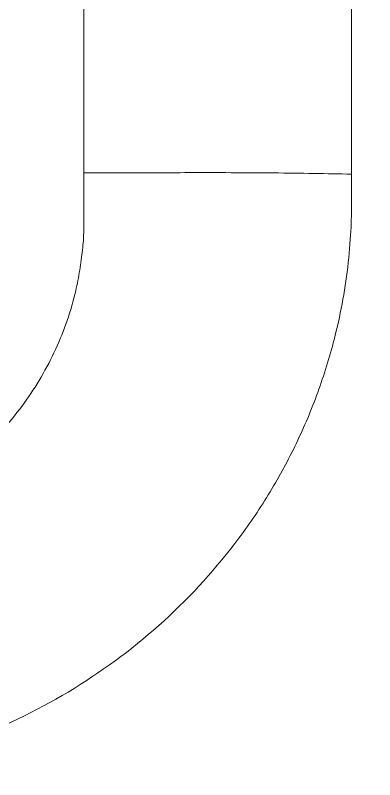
# Model space of a CAD drawing. Header units: millimetres. Extents: x -6909 to -4533, y -2578 to 782.
# Drawn here: x -5867.74 to -5862.37, y -647.66 to -636.24 of the extents above; entities that cross this region are included whole.
import ezdxf

# ---------------------------------------------------------------- set-up
doc = ezdxf.new("R2010")
doc.units = ezdxf.units.MM

msp = doc.modelspace()

# ---------------------------------------------------------------- linework, layer by layer
at = {"linetype": 'Continuous', "lineweight": 13}
for points, knots in [([(-5927.804, -636.441), (-5927.878, -634.337), (-5928.05, -628.629), (-5928.247, -617.457), (-5928.218, -606.63), (-5928.048, -597.595), (-5927.908, -592.377), (-5927.756, -587.998), (-5927.619, -584.503), (-5927.51, -582.319), (-5927.396, -580.573), (-5927.287, -579.264), (-5927.148, -577.959), (-5926.971, -576.659), (-5926.746, -575.364), (-5926.462, -574.08), (-5926.112, -572.812), (-5925.547, -571.148), (-5924.63, -569.141), (-5922.237, -565.411), (-5918.794, -562.439), (-5914.925, -560.144), (-5912.449, -558.91), (-5910.331, -558.013), (-5908.607, -557.36), (-5907.303, -556.9), (-5905.988, -556.469), (-5904.663, -556.066), (-5903.331, -555.687), (-5901.545, -555.214), (-5899.298, -554.678), (-5896.58, -554.118), (-5892.936, -553.47), (-5888.352, -552.831), (-5882.821, -552.303), (-5877.272, -551.992), (-5871.714, -551.893), (-5866.157, -551.992), (-5860.608, -552.302), (-5855.076, -552.831), (-5850.492, -553.47), (-5846.848, -554.118), (-5844.131, -554.679), (-5841.883, -555.214), (-5840.097, -555.688), (-5838.765, -556.066), (-5837.44, -556.469), (-5836.125, -556.899), (-5834.82, -557.359), (-5833.097, -558.013), (-5830.98, -558.912), (-5828.503, -560.144), (-5824.633, -562.44), (-5821.192, -565.412), (-5818.798, -569.142), (-5817.881, -571.149), (-5817.317, -572.813), (-5816.967, -574.081), (-5816.683, -575.365), (-5816.458, -576.66), (-5816.281, -577.96), (-5816.142, -579.265), (-5816.033, -580.574), (-5815.919, -582.32), (-5815.813, -584.475), (-5815.746, -586.194), (-5815.713, -587.039)], [0, 0, 0, 0, 0.031621, 0.085958, 0.167893, 0.194631, 0.221369, 0.248106, 0.261475, 0.274844, 0.281529, 0.288213, 0.294898, 0.301582, 0.308267, 0.314951, 0.321636, 0.32832, 0.341689, 0.355058, 0.39505, 0.408534, 0.422017, 0.435501, 0.442243, 0.448985, 0.455727, 0.462469, 0.469211, 0.475953, 0.489437, 0.50292, 0.516404, 0.543372, 0.57034, 0.597307, 0.624275, 0.651243, 0.67821, 0.705178, 0.732146, 0.74563, 0.759114, 0.772598, 0.77934, 0.786081, 0.792823, 0.799565, 0.806307, 0.813049, 0.826533, 0.840017, 0.853501, 0.893492, 0.906861, 0.920229, 0.926914, 0.933598, 0.940282, 0.946967, 0.953651, 0.960336, 0.96702, 0.973704, 0.987073, 1, 1, 1, 1]), ([(-5862.715, -638.613), (-5862.714, -638.331), (-5862.714, -637.762), (-5862.714, -636.912), (-5862.714, -635.776), (-5862.714, -634.358), (-5862.714, -632.088), (-5862.714, -629.25), (-5862.714, -622.441), (-5862.714, -612.225), (-5862.714, -600.877), (-5862.715, -592.93), (-5862.714, -588.96), (-5862.715, -587.255), (-5862.714, -586.69)], [0, 0, 0, 0, 0.016393, 0.032787, 0.04918, 0.081967, 0.114754, 0.180328, 0.245901, 0.508197, 0.770492, 0.901639, 0.967213, 1, 1, 1, 1]), ([(-5866.714, -587.136), (-5866.715, -587.702), (-5866.714, -589.386), (-5866.715, -593.325), (-5866.714, -601.196), (-5866.714, -612.444), (-5866.714, -622.567), (-5866.714, -629.315), (-5866.714, -632.127), (-5866.714, -634.376), (-5866.714, -635.782), (-5866.714, -636.906), (-5866.714, -637.751), (-5866.714, -638.312), (-5866.714, -638.594)], [0, 0, 0, 0, 0.032787, 0.098361, 0.229508, 0.491803, 0.754099, 0.819672, 0.885246, 0.918033, 0.95082, 0.967213, 0.983607, 1, 1, 1, 1]), ([(-5871.714, -644.097), (-5871.394, -644.097), (-5870.751, -644.037), (-5869.515, -643.685), (-5868.419, -642.999), (-5867.689, -642.172), (-5867.348, -641.648), (-5867.132, -641.235), (-5866.959, -640.801), (-5866.845, -640.407), (-5866.774, -640.048), (-5866.733, -639.743), (-5866.713, -639.469), (-5866.715, -639.006), (-5866.714, -638.736), (-5866.714, -638.594)], [0, 0, 0, 0, 0.115471, 0.230941, 0.461882, 0.577353, 0.635088, 0.692824, 0.750559, 0.808294, 0.846971, 0.885647, 0.923765, 0.961882, 1, 1, 1, 1]), ([(-5862.715, -638.613), (-5862.715, -638.754), (-5862.713, -639.049), (-5862.72, -639.433), (-5862.768, -640.01), (-5862.851, -640.553), (-5862.99, -641.175), (-5863.208, -641.879), (-5863.528, -642.64), (-5863.922, -643.369), (-5864.542, -644.289), (-5865.856, -645.741), (-5867.809, -646.942), (-5870.006, -647.559), (-5871.145, -647.664), (-5871.714, -647.664)], [0, 0, 0, 0, 0.038118, 0.076235, 0.114353, 0.153029, 0.191706, 0.249441, 0.307176, 0.364912, 0.422647, 0.538118, 0.769059, 0.884529, 1, 1, 1, 1]), ([(-5862.715, -638.613), (-5862.9, -638.609), (-5863.274, -638.602), (-5863.878, -638.594), (-5864.515, -638.59), (-5865.143, -638.59), (-5865.707, -638.592), (-5866.163, -638.594), (-5866.489, -638.595), (-5866.64, -638.595), (-5866.714, -638.594)], [0, 0, 0, 0, 0.124988, 0.249992, 0.374996, 0.5, 0.625005, 0.750009, 0.875013, 1, 1, 1, 1])]:
    msp.add_open_spline(points, degree=3, knots=knots, dxfattribs=at)

doc.saveas('drawing.dxf')
